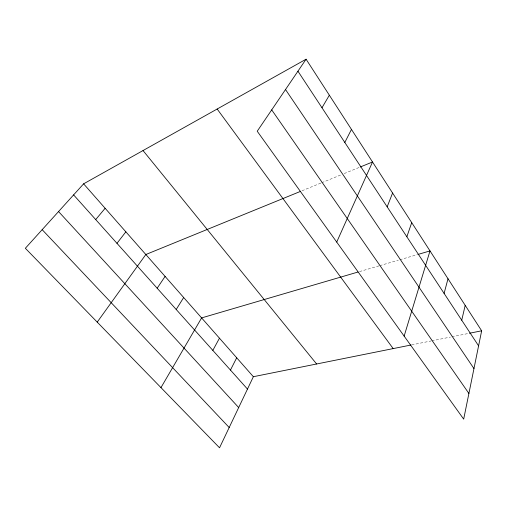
<?xml version="1.0" encoding="UTF-8"?>
<svg xmlns="http://www.w3.org/2000/svg" width="507" height="507" viewBox="0 0 507 507"><rect width="100%" height="100%" fill="white"/><g stroke="black" fill="none" stroke-linecap="round" stroke-linejoin="round"><path stroke-width="0.38" stroke-dasharray="2.54 1.9" d="M302.001 190.778L320.969 183.033M321.698 182.735L340.59 175.023M344.215 173.546L359.457 167.323M359.52 271.587L378.976 265.883M379.718 265.662L398.293 260.218M399.801 259.774L417.166 254.679M411.678 344.874L431.001 340.989M431.774 340.831L450.368 337.098M451.895 336.787L468.677 333.416"/><path stroke-width="0.76" d="M481.65 330.805L463.683 419.131L257.226 131.237L306.076 59.211L481.65 330.805L469.444 333.257M461.731 320.221L465.198 305.353M444.1 293.407L447.998 278.749M404.142 336.103L430.006 250.914L417.926 254.457M406.848 236.769L411.722 222.636M387.164 206.843L392.583 193.028M336.718 242.08L372.518 161.993L360.185 167.025M410.911 345.033L253.361 376.707L219.537 447.789L25.35 248.278L83.617 183.832L306.076 59.211M230.457 370.066L236.706 357.777M344.811 142.448L351.465 129.424M212.832 350.381L219.461 338.194M160.972 387.621L201.615 317.908L358.012 272.031M321.983 107.75L329.347 95.208M176.208 309.479L183.673 297.52M157.176 288.23L165.092 276.404M97.224 322.122L145.832 254.52L300.537 191.373M116.965 243.322L125.863 231.832M95.709 219.575L105.139 208.282M42.17 229.677L229.189 427.502M58.552 211.558L238.683 407.558M73.61 194.897L247.473 389.072M83.617 183.832L253.361 376.707M143.025 150.554L316.628 363.988M217.161 109.024L393.178 348.594M271.708 109.886L468.905 393.457M285.511 89.53L473.963 368.589M297.945 71.202L478.589 345.85"/></g></svg>
